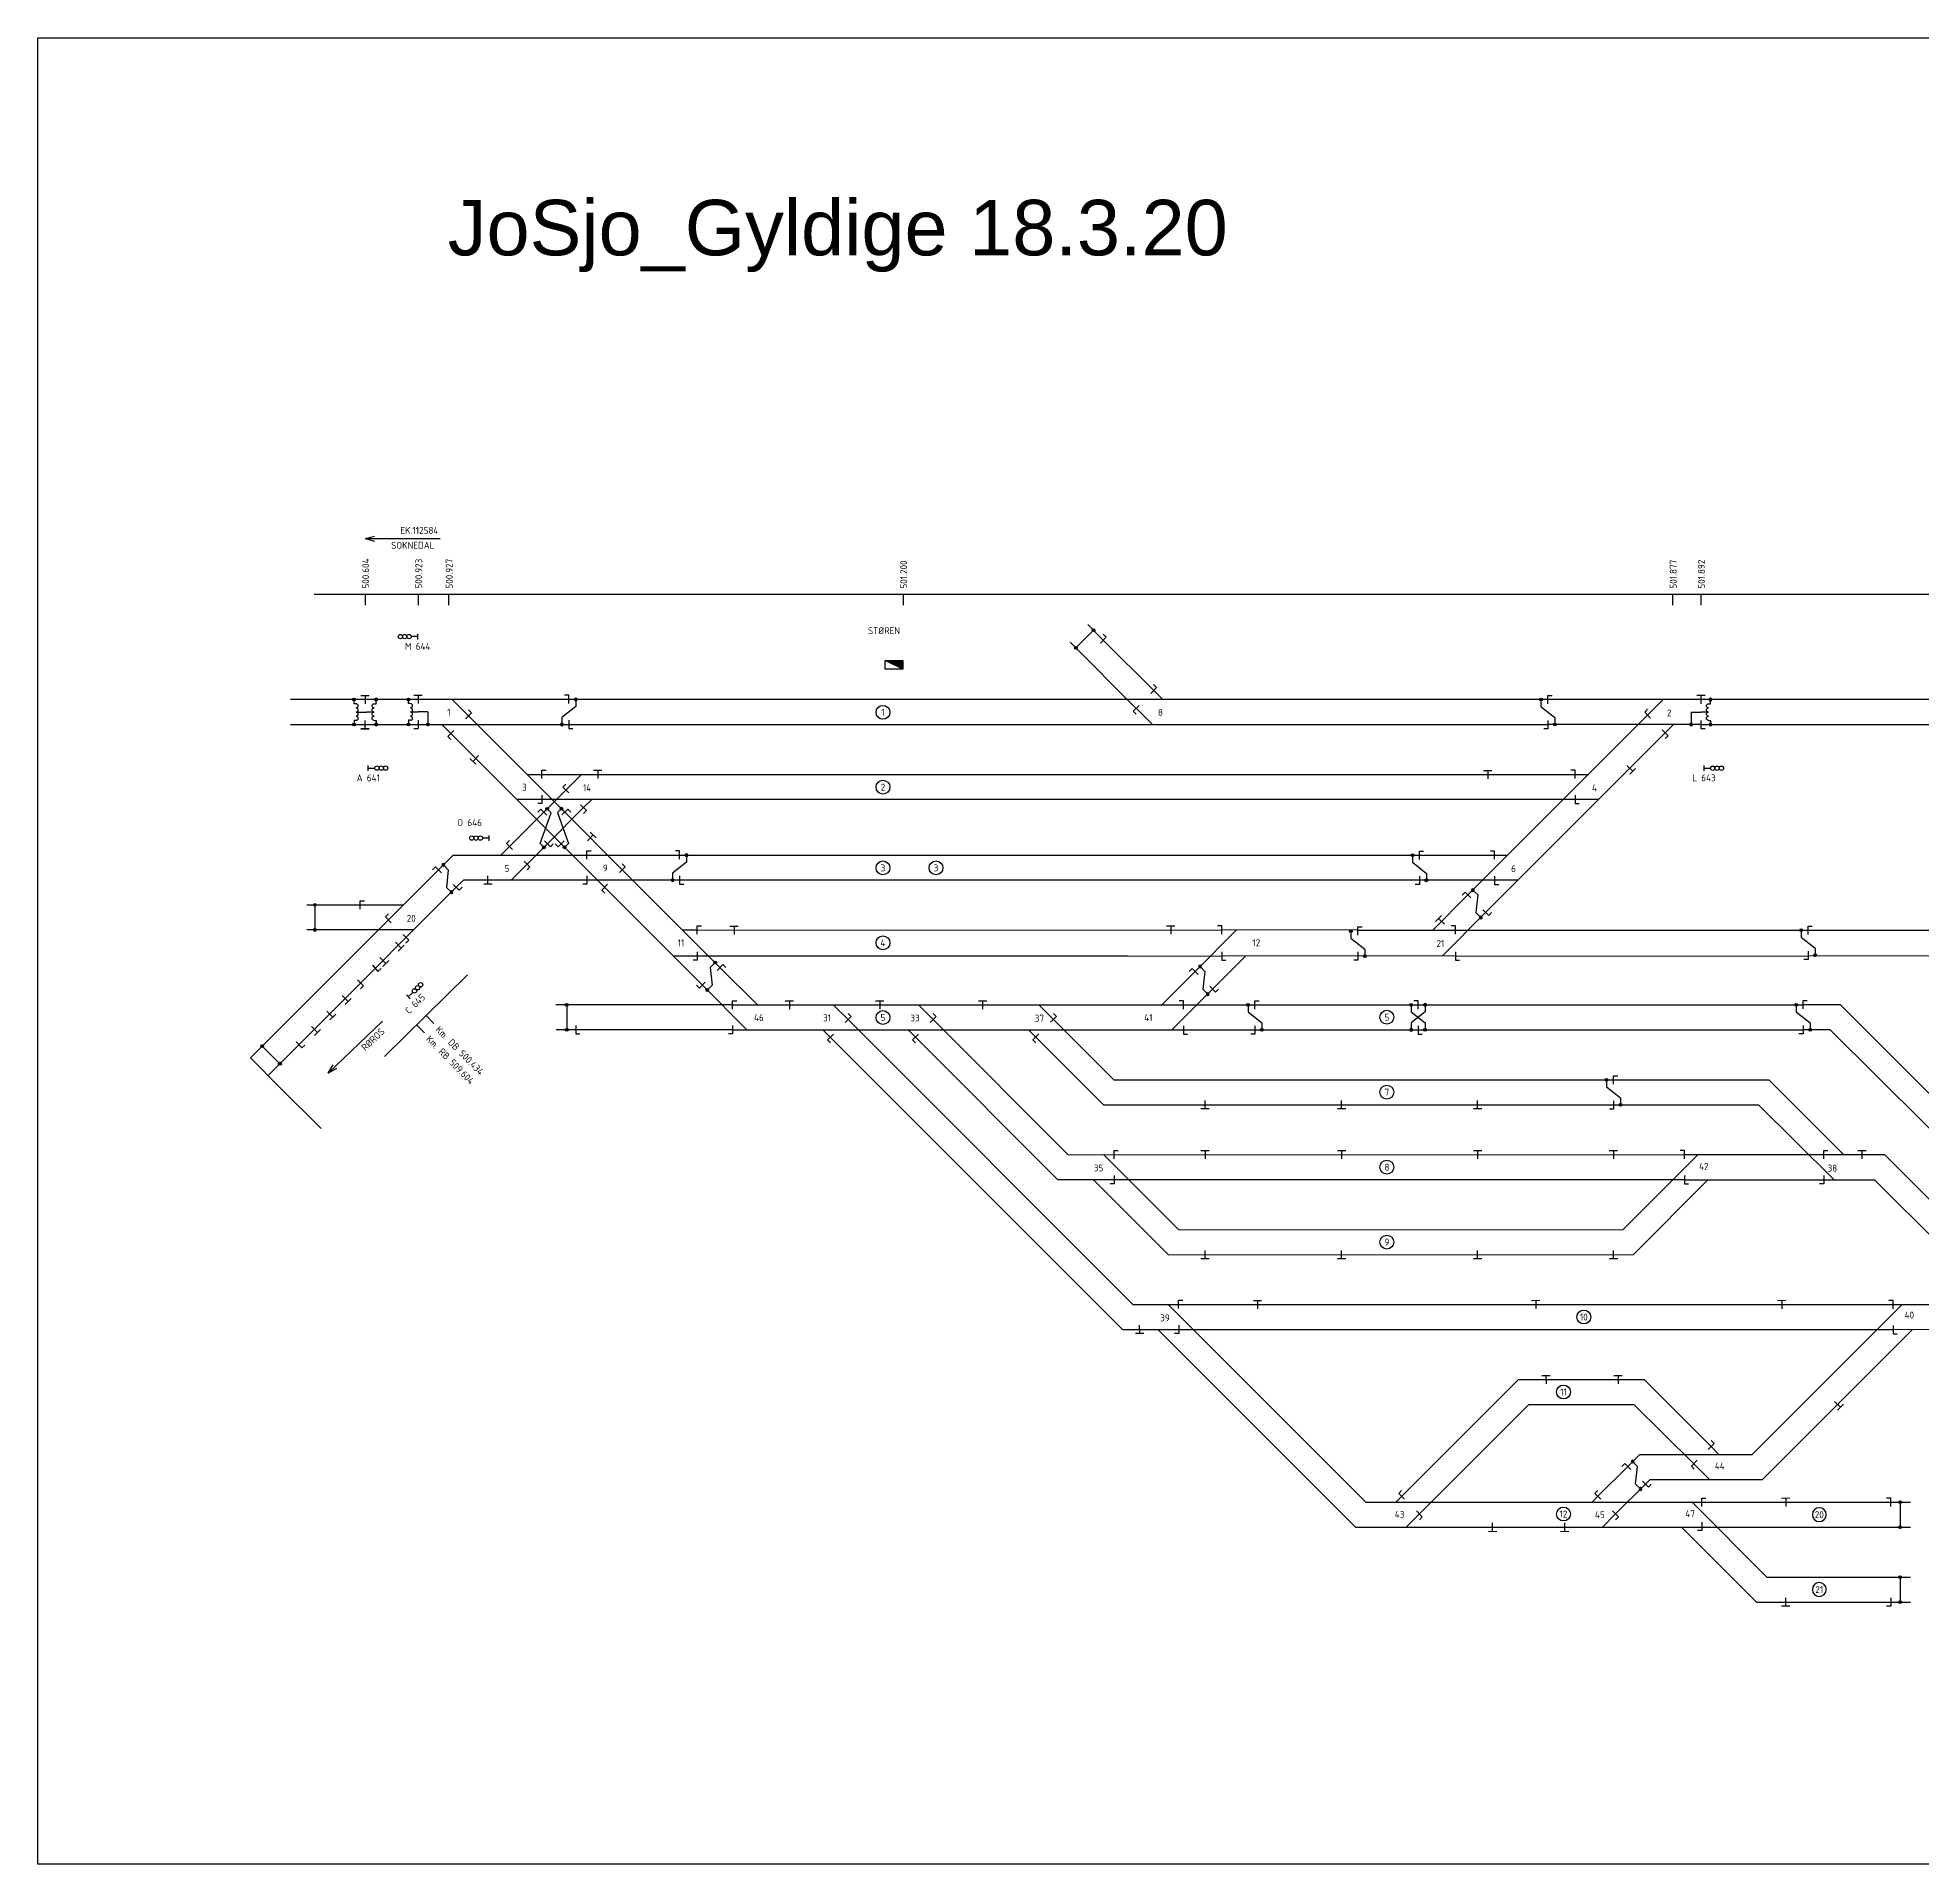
# Model space of a CAD drawing. Header units: metres. Extents: x -951 to 2504, y -1674 to 782.
# Drawn here: x 101 to 780, y -1674 to -1016 of the extents above; entities that cross this region are included whole.
import ezdxf
from ezdxf.enums import TextEntityAlignment as Align

# ---------------------------------------------------------------- set-up
doc = ezdxf.new("R2010")
doc.units = ezdxf.units.M
doc.layers.get('0').update_dxf_attribs({"color": 211})
doc.layers.add('0-HL', color=6, linetype='Continuous', plot=False)
doc.layers.add('JBTEH_ATT_OBJEKTID', color=2, linetype='Continuous', lineweight=25)
doc.layers.add('NO_Tekst', color=7, linetype='Continuous', lineweight=18)
for name, color, linetype in [('JBTEH_Komponenter', 4, 'Continuous'), ('JBTEH_Komponenter_spornr.', 4, 'Continuous'), ('JBTEH_Skinne_isolert_signal', 240, 'Continuous'), ('JBTEH_Skinne_jordet_retur', 4, 'Continuous'), ('JBTEH_Skinne_jordet_tverrforbinder', 4, 'Continuous'), ('JBTEK_RETURSTRØMKRETS-EKSISTERENDE', 254, 'Continuous'), ('JBTKL-KOMPONENTER', 4, 'Continuous'), ('JBTKL-TEKST25', 2, 'Continuous'), ('PDF_KL-SPOR ISOLERT SKINNE', 1, 'Continuous')]:
    doc.layers.add(name, color=color, linetype=linetype)
doc.styles.add('ISO25', font='iso3098.shx', dxfattribs={"height": 2.5})
doc.styles.add('NO_Normal', font='arial.ttf')

# ---------------------------------------------------------------- blocks, each defined once
blk = doc.blocks.new('EH_Skinneskjot_dobbel')
for p, q in [((-1.5, 1.5), (1.5, 1.5)), ((0, 1.5), (0, -1.5))]:
    blk.add_line(p, q)
blk = doc.blocks.new('EH_Skinneskjot_enkel')
for p, q in [((0, -1.5), (0, 1.5)), ((0, 1.5), (1.5, 1.5))]:
    blk.add_line(p, q)
blk = doc.blocks.new('*U160')
for p, q in [((0, -1), (0, 1)), ((0, 0), (2.34, 0))]:
    blk.add_line(p, q)
for centre in [(3.12, 0), (4.69, 0), (6.25, 0)]:
    blk.add_circle(centre, 0.781)
at = {"layer": 'JBTKL-TEKST25', "style": 'ISO25'}
blk.add_attdef('X', text='', height=2.5, dxfattribs=at).set_placement((0, -4.75), align=Align.CENTER)
blk = doc.blocks.new('35 Spornummer')
blk.add_circle((0, 2.5), 2.5)
at = {"layer": 'JBTKL-TEKST25', "style": 'ISO25'}
blk.add_attdef('X', text='', height=2.5, dxfattribs=at).set_placement((0, 2.5), align=Align.MIDDLE)
blk = doc.blocks.new('EH_Koblingspunkt')
h = blk.add_hatch(color=256)
h.dxf.hatch_style = 1
edge = h.paths.add_edge_path()
edge.add_arc((0, 0), 0.5, 0, 360)
blk.add_circle((0, 0), 0.5)
blk = doc.blocks.new('Tverrforbinder')
at = {"layer": 'JBTEH_Skinne_jordet_retur'}
blk.add_line((0, 9), (0, 0), dxfattribs=at)
at = {"layer": 'JBTEH_Komponenter'}
for p in [(0, 9), (0, 0)]:
    blk.add_blockref('EH_Koblingspunkt', p, dxfattribs=at)
blk = doc.blocks.new('19 Stasjon')
at = {"linetype": 'ByBlock'}
blk.add_hatch(color=0, dxfattribs=at).paths.add_polyline_path([(6.37, 3.18), (0, 3.18), (6.37, 0)])
at = {"color": 0, "linetype": 'ByBlock'}
blk.add_line((6.37, 0), (0, 3.18), dxfattribs=at)
blk.add_lwpolyline([(0, 3.18), (6.37, 3.18), (6.37, 0), (0, 0)], close=True, dxfattribs=at)
blk = doc.blocks.new('EH_Overkast')
for p, q in [((-2.5, 9), (-2.5, 6.5)), ((0, 7.5), (0, 10.5)), ((0, 10.5), (1.5, 10.5)), ((-2.5, 6.5), (2.5, 2.5)), ((0, 1.5), (0, -1.5)), ((2.5, 2.5), (2.5, 0)), ((0, -1.5), (-1.5, -1.5))]:
    blk.add_line(p, q)
for p in [(-2.5, 9), (2.5, 0)]:
    blk.add_blockref('EH_Koblingspunkt', p)
blk = doc.blocks.new('EH_IMP_01')
for p, q in [((0, 7.5), (0, 9)), ((0.75, 7.5), (0, 7.5)), ((0.75, 1.5), (0, 1.5)), ((0, 1.5), (0, 0)), ((0.75, 4.5), (3.5, 4.5))]:
    blk.add_line(p, q)
at = {"linetype": 'ByBlock'}
blk.add_lwpolyline([(0, 0.75), (0, 0)], dxfattribs=at)
for centre in [(0.75, 6.75), (0.75, 5.25), (0.75, 3.75), (0.75, 2.25)]:
    blk.add_arc(centre, 0.75, 270, 90)
for p in [(0, 9), (0, 0)]:
    blk.add_blockref('EH_Koblingspunkt', p)
at = {"layer": 'JBTEH_ATT_OBJEKTID', "style": 'ISO25', "flags": 4}
blk.add_attdef('OBJEKTID', text='', height=2.5, dxfattribs=at).set_placement((0, -3.25), align=Align.MIDDLE)
blk = doc.blocks.new('EH_IMPx2_01')
for p, q in [((-1.5, 10.5), (1.5, 10.5)), ((0, 10.5), (0, 7.5)), ((-0.5, 4.5), (0.5, 4.5)), ((0, -1.5), (0, 1.5)), ((-1.5, -1.5), (1.5, -1.5))]:
    blk.add_line(p, q)
for name, p in [('EH_IMP_01', (-4, 0)), ('EH_Koblingspunkt', (-4, 9)), ('EH_Koblingspunkt', (4, 9)), ('EH_Koblingspunkt', (-4, 0)), ('EH_Koblingspunkt', (4, 0))]:
    blk.add_blockref(name, p)
at = {"xscale": -1}
blk.add_blockref('EH_IMP_01', (4, 0), dxfattribs=at)
at = {"layer": 'JBTEH_ATT_OBJEKTID', "style": 'ISO25'}
blk.add_attdef('OBJEKTID-1', text='', height=2.5, dxfattribs=at).set_placement((-4, -5.25), align=Align.RIGHT)
blk.add_attdef('OBJEKTID-2', (4, -5.25), '', height=2.5, dxfattribs=at)
blk = doc.blocks.new('*U124')
for p, q in [((-1.5, 10.5), (0, 10.5)), ((0, 10.5), (1.5, 10.5)), ((0, 10.5), (0, 7.5)), ((3.5, 4.5), (0, 4.5)), ((0, 1.5), (0, -1.5)), ((3.5, 4.5), (3.5, 0)), ((-1.5, -1.5), (0, -1.5))]:
    blk.add_line(p, q)
for name, p in [('EH_IMP_01', (-3.5, 0)), ('EH_Koblingspunkt', (-3.5, 9)), ('EH_Koblingspunkt', (-3.5, 0)), ('EH_Koblingspunkt', (3.5, 0))]:
    blk.add_blockref(name, p)
at = {"layer": 'JBTEH_ATT_OBJEKTID', "style": 'ISO25', "flags": 4}
blk.add_attdef('OBJEKTID', text='', height=2.5, dxfattribs=at).set_placement((0, -4), align=Align.MIDDLE)
blk = doc.blocks.new('*U125')
for p, q in [((0, 10.5), (-1.5, 10.5)), ((1.5, 10.5), (0, 10.5)), ((0, 10.5), (0, 7.5)), ((-3.5, 4.5), (-3.5, 0)), ((-3.5, 4.5), (0, 4.5)), ((0, 1.5), (0, -1.5)), ((1.5, -1.5), (0, -1.5))]:
    blk.add_line(p, q)
at = {"xscale": -1, "rotation": 8.633094239485217e-12}
for name, p in [('EH_IMP_01', (3.5, 0)), ('EH_Koblingspunkt', (3.5, 9)), ('EH_Koblingspunkt', (-3.5, 0)), ('EH_Koblingspunkt', (3.5, 0))]:
    blk.add_blockref(name, p, dxfattribs=at)
at = {"layer": 'JBTEH_ATT_OBJEKTID', "style": 'ISO25', "flags": 4}
blk.add_attdef('OBJEKTID', text='', height=2.5, dxfattribs=at).set_placement((0, -4), align=Align.MIDDLE)
blk = doc.blocks.new('*U159')
for p, q in [((0, 0), (-2.34, 0)), ((0, -1), (0, 1))]:
    blk.add_line(p, q)
for centre in [(-6.25, 0), (-4.69, 0), (-3.12, 0)]:
    blk.add_circle(centre, 0.781)
at = {"layer": 'JBTKL-TEKST25', "style": 'ISO25'}
blk.add_attdef('X', text='', height=2.5, dxfattribs=at).set_placement((0, -4.75), align=Align.CENTER)
blk = doc.blocks.new('*U207')
for p, q in [((0, 0), (-2.34, 0)), ((0, -1), (0, 1))]:
    blk.add_line(p, q)
for centre in [(-6.25, 0), (-4.69, 0), (-3.12, 0)]:
    blk.add_circle(centre, 0.781)
at = {"layer": 'JBTKL-TEKST25', "style": 'ISO25'}
blk.add_attdef('X', text='', height=2.5, dxfattribs=at).set_placement((-6.95, 4.32), align=Align.CENTER)

msp = doc.modelspace()

# ---------------------------------------------------------------- linework, layer by layer
msp.add_lwpolyline([(101.22, -1015.95), (1124.67, -1015.95), (1124.67, -1674.11), (101.22, -1674.11)], close=True)
at = {"layer": '0-HL', "flags": 128}
msp.add_lwpolyline([(177.88, -1383.58), (188.63, -1394.31), (203.33, -1408.98)], dxfattribs=at)
at = {"layer": 'JBTEH_Skinne_isolert_signal', "flags": 128}
for points in [[(739.26, -1337.49), (997.22, -1337.49)], [(612.13, -1346.87), (739.26, -1346.75)], [(669.12, -1391.44), (725.08, -1391.46)], [(485.3, -1400.44), (669.12, -1400.5)], [(489.15, -1418.42), (694.65, -1418.41)], [(676.16, -1454.46), (703.16, -1427.46)], [(694.65, -1427.46), (744.87, -1427.46)], [(508.64, -1454.44), (676.16, -1454.46)], [(512.4, -1472.42), (769.87, -1472.4)], [(492.11, -1481.39), (512.45, -1481.39)], [(722.85, -1535.42), (776.89, -1481.36)], [(769.87, -1481.36), (870.76, -1481.35)], [(634.82, -1499.47), (680.16, -1499.45)], [(663.48, -1541.52), (674.25, -1530.75)], [(703.74, -1535.44), (698.05, -1529.81)], [(680.61, -1537.11), (682.29, -1535.42)], [(682.29, -1535.42), (722.85, -1535.42)], [(594.38, -1552.63), (599.15, -1547.85)], [(665.09, -1552.63), (669.87, -1547.84)], [(700.92, -1543.63), (769.04, -1543.63)], [(576.13, -1552.63), (700.92, -1552.63)], [(720.67, -1579.63), (769.04, -1579.63)]]:
    msp.add_lwpolyline(points, dxfattribs=at)
at = {"layer": 'JBTEH_Skinne_isolert_signal'}
for points in [[(347.11, -1350.97), (360.59, -1364.45)], [(536.66, -1346.8), (524.65, -1358.78)], [(576.99, -1346.84), (527.95, -1346.8)], [(506.34, -1364.45), (506.34, -1364.45), (506.34, -1364.45), (518.33, -1352.42)], [(351.63, -1364.44), (514.14, -1364.44)], [(386.83, -1376.1), (492.18, -1481.45)], [(417.53, -1376.07), (468.91, -1427.45)], [(460.88, -1376.02), (485.3, -1400.44)], [(514.14, -1373.41), (539.9, -1373.41)], [(468.85, -1427.38), (489.19, -1427.39)], [(481.62, -1427.39), (508.64, -1454.4)], [(504.89, -1481.39), (576.13, -1552.63)]]:
    msp.add_lwpolyline(points, dxfattribs=at)
at = {"layer": 'JBTEH_Skinne_isolert_signal', "lineweight": 25}
for points in [[(388.06, -1364.49), (393.26, -1369.7)], [(418.72, -1364.49), (423.93, -1369.7)], [(462.05, -1364.46), (467.26, -1369.67)], [(539.9, -1364.45), (598.69, -1364.44)], [(598.69, -1373.45), (737.46, -1373.41)], [(693.67, -1552.63), (720.67, -1579.63)]]:
    msp.add_lwpolyline(points, dxfattribs=at)
at = {"layer": 'JBTEH_Skinne_jordet_retur'}
for points in [[(485.25, -1233), (479.66, -1227.41)], [(497, -1257.52), (473.31, -1233.76)], [(645.47, -1254.44), (292.63, -1254.4)], [(506.65, -1254.4), (503.42, -1251.17)], [(256.5, -1260.29), (291.17, -1294.97)], [(616.64, -1324.85), (681.42, -1260.07)], [(238.33, -1263.4), (292.63, -1263.4)], [(246.84, -1263.4), (250.08, -1266.64)], [(700.59, -1263.44), (645.47, -1263.44)], [(687.74, -1266.39), (690.75, -1263.44)], [(277.58, -1281.38), (282.92, -1281.38)], [(655.25, -1281.41), (660.08, -1281.41)], [(655.25, -1290.43), (282.92, -1290.39)], [(291.55, -1287.03), (283.62, -1294.97)], [(300.95, -1290.39), (297.97, -1293.38)], [(283.68, -1307.66), (282.27, -1306.25), (286.21, -1295.2), (284.8, -1293.78)], [(289.97, -1293.76), (288.55, -1295.17), (292.52, -1306.25), (292.52, -1306.25), (291.11, -1307.66)], [(245.64, -1315.73), (250.91, -1310.46), (299.18, -1310.46)], [(271.23, -1307.41), (268.18, -1310.46)], [(284.95, -1306.4), (277.58, -1313.77)], [(289.84, -1306.4), (305.53, -1322.09)], [(332.55, -1310.48), (599.17, -1310.55)], [(626.23, -1310.5), (630.99, -1310.5)], [(311.89, -1315.75), (347.11, -1350.97)], [(252.05, -1322.09), (233.95, -1340.12)], [(332.55, -1319.5), (299.18, -1319.48)], [(626.23, -1319.52), (599.17, -1319.55)], [(198.2, -1328.44), (217.44, -1328.44)], [(227.6, -1333.77), (177.88, -1383.58)], [(236.62, -1337.45), (198.2, -1337.45)], [(333.66, -1337.45), (338.93, -1337.45)], [(518.33, -1352.42), (533.28, -1337.41)], [(577.01, -1337.5), (527.95, -1337.45)], [(607.39, -1346.87), (622.99, -1331.2)], [(612.13, -1337.52), (739.26, -1337.49)], [(222.84, -1351.3), (217.57, -1356.57)], [(453.88, -1346.85), (338.93, -1346.84)], [(494.02, -1346.85), (453.88, -1346.85)], [(494.02, -1346.85), (527.95, -1346.8)], [(612.13, -1346.87), (576.99, -1346.81)], [(739.26, -1346.75), (997.22, -1346.51)], [(340.76, -1357.32), (356.84, -1373.4), (356.84, -1373.4)], [(351.63, -1364.44), (287.98, -1364.44)], [(524.65, -1358.78), (509.94, -1373.41), (509.94, -1373.41)], [(514.14, -1364.45), (539.9, -1364.45)], [(596.19, -1364.45), (596.19, -1366.95), (601.19, -1370.95), (601.19, -1370.95), (601.19, -1373.41)], [(598.69, -1364.44), (737.46, -1364.41)], [(393.26, -1369.7), (495.92, -1472.45)], [(423.93, -1369.7), (472.63, -1418.45)], [(467.26, -1369.67), (488.99, -1391.42)], [(295.16, -1373.4), (288.11, -1373.4)], [(351.63, -1373.4), (514.14, -1373.41)], [(384.17, -1373.45), (386.83, -1376.1)], [(414.91, -1373.45), (417.53, -1376.07)], [(458.28, -1373.42), (460.88, -1376.02)], [(539.9, -1373.41), (598.69, -1373.45)], [(849.99, -1475.55), (747.21, -1373.41), (737.46, -1373.41)], [(195.35, -1378.81), (184.25, -1389.93)], [(488.99, -1391.42), (669.12, -1391.44)], [(669.12, -1400.44), (721.38, -1400.46)], [(748.67, -1427.46), (721.38, -1400.46)], [(472.63, -1418.45), (489.15, -1418.39)], [(485.36, -1418.4), (512.32, -1445.39)], [(672.45, -1445.46), (699.49, -1418.42)], [(694.65, -1418.41), (744.87, -1418.41)], [(489.19, -1427.42), (694.65, -1427.42)], [(744.87, -1427.48), (763.19, -1427.48)], [(811.49, -1475.55), (763.19, -1427.48)], [(512.32, -1445.42), (672.45, -1445.46)], [(495.92, -1472.45), (512.4, -1472.39)], [(508.65, -1472.4), (579.81, -1543.63)], [(719.13, -1526.42), (773.15, -1472.4)], [(769.87, -1472.4), (866.97, -1472.39)], [(512.45, -1481.39), (769.87, -1481.36)], [(599.15, -1547.85), (638.56, -1508.43)], [(638.56, -1508.43), (676.45, -1508.44)], [(698.05, -1529.81), (676.45, -1508.44)], [(674.25, -1530.75), (678.62, -1526.4), (719.13, -1526.42)], [(707.13, -1526.42), (704.28, -1523.57)], [(590.66, -1543.63), (592.76, -1541.53)], [(661.38, -1543.63), (663.48, -1541.52)], [(669.88, -1547.84), (680.61, -1537.11)], [(682.29, -1535.42), (685.54, -1535.42)], [(579.81, -1543.63), (700.92, -1543.63)], [(697.41, -1543.63), (724.37, -1570.63)], [(769.04, -1543.63), (776.09, -1543.63)], [(700.92, -1552.62), (761.47, -1552.63)], [(761.47, -1552.63), (776.09, -1552.63)], [(724.37, -1570.63), (761.47, -1570.63)], [(761.47, -1570.63), (776.09, -1570.63)], [(769.04, -1579.63), (776.09, -1579.63)]]:
    msp.add_lwpolyline(points, dxfattribs=at)
at = {"layer": 'JBTEH_Skinne_jordet_tverrforbinder'}
msp.add_lwpolyline([(201.06, -1328.18), (201.06, -1337.45)], dxfattribs=at)
at = {"layer": 'JBTKL-KOMPONENTER'}
for p, q in [((219.22, -1196.45), (222.62, -1195.54)), ((219.22, -1196.45), (246.22, -1196.45)), ((219.22, -1196.45), (222.62, -1197.36)), ((200.86, -1216.45), (1026.82, -1216.45)), ((219.22, -1216.45), (219.22, -1220.45)), ((238.33, -1216.45), (238.33, -1220.45)), ((249.32, -1216.45), (249.32, -1220.45)), ((413.09, -1216.45), (413.09, -1220.45)), ((690.43, -1216.45), (690.43, -1220.45)), ((700.59, -1216.47), (700.59, -1220.47)), ((205.94, -1388.99), (225.44, -1370.32)), ((240.57, -1374.53), (237.76, -1371.68)), ((243.99, -1371.15), (241.18, -1368.31)), ((205.94, -1388.99), (207.76, -1385.99)), ((205.94, -1388.99), (209.02, -1387.3))]:
    msp.add_line(p, q, dxfattribs=at)
at = {"layer": 'JBTKL-KOMPONENTER', "flags": 128}
msp.add_lwpolyline([(226.24, -1383.03), (256.12, -1353.58)], dxfattribs=at)
at = {"layer": 'PDF_KL-SPOR ISOLERT SKINNE', "lineweight": 25}
for points in [[(503.42, -1251.17), (485.25, -1233)], [(292.63, -1254.39), (192.29, -1254.39)], [(250.59, -1254.39), (256.43, -1260.29)], [(1044.04, -1254.44), (645.47, -1254.44)], [(681.42, -1260.07), (687.07, -1254.42)], [(502.97, -1263.42), (497.06, -1257.58)], [(192.29, -1263.4), (247.23, -1263.4)], [(250.08, -1266.64), (289.84, -1306.4)], [(292.63, -1263.42), (645.47, -1263.44)], [(622.99, -1331.2), (687.77, -1266.43)], [(700.59, -1263.44), (1017.52, -1263.47)], [(282.92, -1281.41), (655.25, -1281.41)], [(297.21, -1281.38), (291.55, -1287.03)], [(282.92, -1290.39), (273.84, -1290.39)], [(663.76, -1290.43), (655.25, -1290.43)], [(283.62, -1294.97), (271.23, -1307.41)], [(297.97, -1293.38), (284.95, -1306.4)], [(291.17, -1294.97), (311.88, -1315.73)], [(299.18, -1310.46), (332.55, -1310.48)], [(599.17, -1310.5), (626.23, -1310.5)], [(245.64, -1315.73), (227.6, -1333.77)], [(277.58, -1313.77), (271.87, -1319.48)], [(299.18, -1319.48), (254.66, -1319.48), (252.05, -1322.09)], [(305.53, -1322.09), (340.76, -1357.32)], [(599.17, -1319.55), (332.55, -1319.5)], [(634.74, -1319.52), (626.23, -1319.52)], [(217.44, -1328.44), (232.94, -1328.44)], [(604, -1337.49), (616.64, -1324.85)], [(338.93, -1337.49), (527.95, -1337.45)], [(577.01, -1337.5), (612.13, -1337.52)], [(233.95, -1340.12), (222.84, -1351.3)], [(338.93, -1346.84), (330.28, -1346.84)], [(217.57, -1356.57), (195.35, -1378.81)], [(750.88, -1364.42), (737.46, -1364.41)], [(856, -1469.54), (750.88, -1364.42)], [(351.63, -1373.4), (295.16, -1373.4)], [(752.06, -1418.44), (725.08, -1391.46)], [(744.87, -1418.41), (766.83, -1418.41)], [(817.73, -1469.31), (766.83, -1418.41)], [(592.76, -1541.53), (634.82, -1499.47)], [(704.28, -1523.57), (680.15, -1499.44)]]:
    msp.add_lwpolyline(points, dxfattribs=at)

# ---------------------------------------------------------------- block references
at = {"layer": 'JBTEH_Komponenter'}
for name, p, rotation in [('EH_Skinneskjot_dobbel', (352.22, -1337.58), 0.1658449121363209), ('EH_Overkast', (340.76, -1357.32), 315.0000000000003), ('EH_Skinneskjot_dobbel', (372.15, -1364.45), 0.1658449121363209), ('EH_Skinneskjot_dobbel', (404.7, -1364.45), 0.1658449121363209), ('EH_Skinneskjot_dobbel', (441.73, -1364.45), 0.1658449121363209), ('EH_Skinneskjot_dobbel', (521.93, -1400.43), 180.5242019612745), ('EH_Skinneskjot_dobbel', (571.12, -1400.43), 180.5242019612745), ('EH_Skinneskjot_dobbel', (620.13, -1400.44), 180.5242019612745), ('EH_Skinneskjot_dobbel', (521.93, -1418.42), 0.524201961274537), ('EH_Skinneskjot_dobbel', (571.12, -1418.39), 0.524201961274537), ('EH_Skinneskjot_dobbel', (620.12, -1418.42), 0.524201961274537), ('EH_Skinneskjot_dobbel', (669.12, -1418.42), 0.524201961274537), ('EH_Skinneskjot_dobbel', (758.64, -1418.42), 0.524201961274537), ('EH_Skinneskjot_dobbel', (521.93, -1454.42), 180.5242019612745), ('EH_Skinneskjot_dobbel', (571.12, -1454.43), 180.5242019612745), ('EH_Skinneskjot_dobbel', (620.13, -1454.45), 180.5242019612745), ('EH_Skinneskjot_dobbel', (669.12, -1454.43), 180.5242019612745), ('EH_Skinneskjot_dobbel', (540.83, -1472.42), 0.524201961274537), ('EH_Skinneskjot_dobbel', (641.13, -1472.41), 0.524201961274537), ('EH_Skinneskjot_dobbel', (729.74, -1472.41), 0.524201961274537), ('EH_Skinneskjot_dobbel', (498.36, -1481.39), 180.5242019612745), ('EH_Skinneskjot_dobbel', (644.78, -1499.45), 0.524201961274537), ('EH_Skinneskjot_dobbel', (670.78, -1499.45), 0.524201961274537), ('EH_Skinneskjot_dobbel', (749.87, -1508.39), 225.5242019612745), ('EH_Skinneskjot_dobbel', (731.2, -1543.63), 0.524201961274537), ('EH_Skinneskjot_dobbel', (731.2, -1579.63), 180.5242019612992)]:
    msp.add_blockref(name, p, dxfattribs=dict(at, rotation=rotation))
at = {"layer": 'JBTEH_Komponenter', "xscale": -1, "rotation": 179.4757980387255}
for p in [(625.55, -1552.63), (651.55, -1552.63)]:
    msp.add_blockref('EH_Skinneskjot_dobbel', p, dxfattribs=at)
at = {"layer": 'JBTEH_Komponenter_spornr.'}
for p, values in [((405.84, -1261.53), {'X': '1'}), ((405.84, -1288.52), {'X': '2'}), ((405.84, -1317.6), {'X': '3'}), ((424.96, -1317.6), {'X': '3'}), ((405.84, -1344.59), {'X': '4'}), ((405.84, -1371.52), {'X': '5'}), ((587.45, -1371.4), {'X': '5'}), ((587.45, -1398.41), {'X': '7'}), ((587.44, -1425.41), {'X': '8'}), ((587.44, -1452.41), {'X': '9'}), ((658.4, -1479.42), {'X': '10'}), ((651.09, -1506.42), {'X': '11'}), ((651.09, -1550.41), {'X': '12'})]:
    msp.add_blockref('35 Spornummer', p, dxfattribs=at).add_auto_attribs(values)
ref = msp.add_blockref('35 Spornummer', (743.27, -1545.62), dxfattribs=dict(at, xscale=-1, rotation=180))
ref.add_attrib('X', '20', dxfattribs={"layer": 'JBTKL-TEKST25', "height": 2.5, "style": 'ISO25'}).set_placement((743.27, -1548.12), align=Align.MIDDLE)
ref = msp.add_blockref('35 Spornummer', (743.27, -1572.62), dxfattribs=dict(at, xscale=-1, rotation=180))
ref.add_attrib('X', '21', dxfattribs={"layer": 'JBTKL-TEKST25', "height": 2.5, "style": 'ISO25'}).set_placement((743.27, -1575.12), align=Align.MIDDLE)
at = {"layer": 'JBTEH_Skinne_jordet_retur', "xscale": -1}
for name, p, rotation in [('EH_Skinneskjot_enkel', (485.25, -1233), 315), ('EH_Skinneskjot_enkel', (503.38, -1251.13), 315), ('EH_Skinneskjot_enkel', (256.5, -1260.29), 315), ('EH_Skinneskjot_enkel', (497.1, -1257.61), 134.9999999999999), ('EH_Skinneskjot_enkel', (250.12, -1266.67), 134.9999999999831), ('EH_Skinneskjot_enkel', (655.25, -1290.43), 180), ('EH_Skinneskjot_enkel', (283.62, -1294.97), 44.99543198443076), ('EH_Skinneskjot_enkel', (284.92, -1306.43), 224.9984085831932), ('EH_Overkast', (252.07, -1322.07), 45.42147327192489), ('EH_Skinneskjot_enkel', (311.91, -1315.73), 315), ('EH_Skinneskjot_enkel', (305.55, -1322.06), 134.9999999999831), ('EH_Overkast', (623.06, -1331.2), 45.2978998299298), ('EH_Skinneskjot_enkel', (626.23, -1319.52), 180), ('EH_Skinneskjot_enkel', (222.85, -1351.28), 222.270660062709), ('EH_Overkast', (524.68, -1358.79), 44.92051659973926), ('EH_Skinneskjot_enkel', (527.95, -1346.8), 180), ('EH_Skinneskjot_enkel', (612.13, -1346.87), 180), ('EH_Skinneskjot_enkel', (295.16, -1373.43), 180), ('EH_Skinneskjot_enkel', (393.28, -1369.68), 315), ('EH_Skinneskjot_enkel', (423.94, -1369.69), 315), ('EH_Skinneskjot_enkel', (467.27, -1369.66), 315), ('EH_Skinneskjot_enkel', (195.35, -1378.81), 222.3574547059177), ('EH_Skinneskjot_enkel', (386.92, -1376.01), 134.9999999999831), ('EH_Skinneskjot_enkel', (417.58, -1376.01), 134.9999999999831), ('EH_Skinneskjot_enkel', (460.91, -1375.99), 134.9999999999831), ('EH_Skinneskjot_enkel', (514.14, -1373.47), 180), ('EH_Skinneskjot_enkel', (694.65, -1427.46), 180), ('EH_Skinneskjot_enkel', (769.87, -1481.44), 180), ('EH_Overkast', (674.25, -1530.75), 225), ('EH_Skinneskjot_enkel', (704.28, -1523.57), 315), ('EH_Skinneskjot_enkel', (698.24, -1529.61), 134.9999999999999), ('EH_Skinneskjot_enkel', (769.04, -1543.63), 359.9515951406408)]:
    msp.add_blockref(name, p, dxfattribs=dict(at, rotation=rotation))
at = {"layer": 'JBTEH_Skinne_jordet_retur'}
for name, p in [('EH_IMPx2_01', (219.22, -1263.44)), ('*U124', (238.33, -1263.4)), ('EH_Overkast', (645.47, -1263.44)), ('*U125', (700.59, -1263.44)), ('EH_Skinneskjot_enkel', (282.92, -1281.38)), ('EH_Skinneskjot_dobbel', (303.08, -1281.41)), ('EH_Skinneskjot_dobbel', (623.81, -1281.48)), ('EH_Koblingspunkt', (284.8, -1293.78)), ('EH_Koblingspunkt', (289.97, -1293.76)), ('EH_Koblingspunkt', (283.68, -1307.66)), ('EH_Koblingspunkt', (291.11, -1307.66)), ('EH_Skinneskjot_enkel', (299.18, -1310.46)), ('EH_Overkast', (599.17, -1319.55)), ('EH_Skinneskjot_enkel', (217.44, -1328.44)), ('EH_Skinneskjot_enkel', (338.93, -1337.49)), ('EH_Skinneskjot_dobbel', (509.57, -1337.45)), ('EH_Overkast', (576.99, -1346.85)), ('EH_Overkast', (739.26, -1346.55)), ('EH_Skinneskjot_enkel', (351.63, -1364.44)), ('EH_Overkast', (539.9, -1373.45)), ('EH_Koblingspunkt', (596.19, -1364.45)), ('EH_Overkast', (737.46, -1373.41)), ('EH_Koblingspunkt', (601.19, -1373.41)), ('EH_Overkast', (669.12, -1400.49)), ('EH_Skinneskjot_enkel', (744.87, -1418.46))]:
    msp.add_blockref(name, p, dxfattribs=at)
at = {"layer": 'JBTEH_Skinne_jordet_retur', "xscale": -1}
for name, p in [('EH_Overkast', (292.63, -1263.4)), ('EH_Skinneskjot_enkel', (655.25, -1281.41)), ('EH_Overkast', (332.55, -1319.48)), ('EH_Skinneskjot_enkel', (626.23, -1310.5)), ('EH_Skinneskjot_enkel', (527.95, -1337.45)), ('EH_Skinneskjot_enkel', (612.13, -1337.52)), ('EH_Skinneskjot_enkel', (514.14, -1364.48)), ('EH_Overkast', (598.69, -1373.45)), ('EH_Skinneskjot_enkel', (694.65, -1418.44)), ('EH_Skinneskjot_enkel', (769.87, -1472.42))]:
    msp.add_blockref(name, p, dxfattribs=at)
at = {"layer": 'JBTEH_Skinne_jordet_retur'}
for name, p, rotation in [('EH_Skinneskjot_enkel', (681.42, -1260.07), 45.00000000002317), ('EH_Skinneskjot_enkel', (687.74, -1266.39), 225.0000000000176), ('EH_Skinneskjot_dobbel', (259.07, -1275.63), 136.7357045889304), ('EH_Skinneskjot_dobbel', (674.96, -1279.23), 224.9185765859335), ('EH_Skinneskjot_enkel', (282.92, -1290.43), 180), ('EH_Skinneskjot_enkel', (291.55, -1287.03), 45.00000000002317), ('EH_Skinneskjot_enkel', (291.19, -1294.98), 314.144941912141), ('EH_Skinneskjot_enkel', (297.91, -1293.38), 225.0000000000176), ('EH_Skinneskjot_dobbel', (300.38, -1304.28), 315), ('EH_Skinneskjot_enkel', (271.26, -1307.38), 46.71026204031185), ('EH_Skinneskjot_enkel', (289.84, -1306.4), 135.0000000000338), ('EH_Skinneskjot_enkel', (277.58, -1313.7), 225.0000000000176), ('EH_Skinneskjot_dobbel', (263.48, -1319.39), 180), ('EH_Skinneskjot_enkel', (299.18, -1319.48), 180), ('EH_Skinneskjot_enkel', (227.6, -1333.77), 45.00000000002317), ('EH_Skinneskjot_dobbel', (607.13, -1334.35), 44.91857658593022), ('EH_Skinneskjot_dobbel', (231.19, -1342.91), 225.0000000000006), ('EH_Skinneskjot_enkel', (233.95, -1340.12), 225.0000000000176), ('EH_Skinneskjot_dobbel', (225.63, -1348.47), 225.0000000000006), ('EH_Skinneskjot_enkel', (338.93, -1346.84), 180), ('EH_Skinneskjot_enkel', (217.54, -1356.51), 225.0000000000176), ('EH_Skinneskjot_dobbel', (212.03, -1362.18), 225.0000000000006), ('EH_Skinneskjot_dobbel', (200.99, -1373.35), 225.0000000000006), ('EH_Skinneskjot_dobbel', (206.51, -1367.76), 225.0000000000006), ('EH_Skinneskjot_enkel', (351.63, -1373.43), 180), ('EH_Skinneskjot_enkel', (489.15, -1418.42), 0.1556066177682133), ('EH_Skinneskjot_enkel', (489.19, -1427.39), 180.1556066177513), ('EH_Skinneskjot_enkel', (744.87, -1427.48), 180), ('EH_Skinneskjot_enkel', (512.4, -1472.39), 0.1556066177682133), ('EH_Skinneskjot_enkel', (512.45, -1481.36), 180.1556066177513), ('EH_Skinneskjot_enkel', (592.76, -1541.53), 45.15144981021954), ('EH_Skinneskjot_enkel', (663.48, -1541.52), 45.15144981021954), ('EH_Skinneskjot_enkel', (599.14, -1547.84), 225.1514498102026), ('EH_Skinneskjot_enkel', (669.86, -1547.83), 225.1514498102026), ('EH_Skinneskjot_enkel', (700.92, -1543.63), 359.9515951406779), ('EH_Skinneskjot_enkel', (700.92, -1552.37), 179.9982512489768), ('EH_Skinneskjot_enkel', (769.04, -1579.63), 179.9982512489768)]:
    msp.add_blockref(name, p, dxfattribs=dict(at, rotation=rotation))
at = {"layer": 'JBTEH_Skinne_jordet_tverrforbinder'}
for p in [(201.06, -1337.45), (291.86, -1373.4), (772.42, -1552.63), (772.42, -1579.63)]:
    msp.add_blockref('Tverrforbinder', p, dxfattribs=at)
at = {"layer": 'JBTEH_Skinne_jordet_tverrforbinder', "rotation": 45.05546540330611}
msp.add_blockref('Tverrforbinder', (188.53, -1385.64), dxfattribs=at)
at = {"layer": 'JBTEK_RETURSTRØMKRETS-EKSISTERENDE'}
for name, p, rotation in [('Tverrforbinder', (475.35, -1235.8), 315.0173374140465), ('EH_Skinneskjot_dobbel', (219.22, -1263.44), 180)]:
    msp.add_blockref(name, p, dxfattribs=dict(at, rotation=rotation))
msp.add_blockref('EH_Skinneskjot_dobbel', (219.22, -1254.42), dxfattribs=at)
at = {"layer": 'JBTKL-KOMPONENTER'}
for name, p, values in [('*U159', (238.19, -1231.75), {'X': 'M 644'}), ('*U160', (220.36, -1279.15), {'X': 'A 641'}), ('*U160', (701.73, -1279.16), {'X': 'L 643'}), ('*U207', (263.87, -1304.36), {'X': 'O 646'})]:
    msp.add_blockref(name, p, dxfattribs=at).add_auto_attribs(values)
msp.add_blockref('19 Stasjon', (406.62, -1243.5), dxfattribs=at)
at = {"layer": 'JBTKL-KOMPONENTER', "rotation": 44.59075185995076}
msp.add_blockref('*U160', (234.78, -1361.59), dxfattribs=at).add_auto_attribs({'X': 'C 645'})

# ---------------------------------------------------------------- texts
at = {"layer": '0-HL', "insert": (249, -1074.38), "char_height": 20, "width": 721.6397, "attachment_point": 1, "style": 'NO_Normal'}
msp.add_mtext('JoSjo_Gyldige 18.3.20', dxfattribs=at)
at = {"layer": 'JBTKL-KOMPONENTER', "style": 'ISO25'}
for s, p in [('EK.112584', (245.64, -1194.75)), ('SOKNEDAL', (244.2, -1200.1))]:
    msp.add_text(s, height=2.5, dxfattribs=at).set_placement(p, align=Align.RIGHT)
for s, rotation, p in [('500.604', 90, (219.43, -1214.45)), ('500.923', 90, (238.55, -1214.45)), ('500.927', 90, (249.54, -1214.45)), ('501.200', 90, (413.31, -1214.45)), ('501.877', 90, (690.65, -1214.45)), ('501.892', 90, (700.8, -1214.47)), ('Km. RB 509.604', 314.59075, (241.82, -1376.1)), ('Km. DB 500.434', 314.59075, (245.24, -1372.73))]:
    msp.add_text(s, height=2.5, rotation=rotation, dxfattribs=at).set_placement(p, align=Align.MIDDLE_LEFT)
msp.add_text('STØREN', height=2.5, dxfattribs=at).set_placement((400.44, -1230.84))
msp.add_text('RØROS', height=2.5, rotation=43.75507, dxfattribs=at).set_placement((226.51, -1374.36), align=Align.RIGHT)
at = {"layer": 'JBTKL-TEKST25', "style": 'ISO25'}
for s, p in [('1', (248.81, -1260.29)), ('8', (504.94, -1260.31)), ('2', (688.34, -1260.52)), ('3', (275.8, -1287.28)), ('14', (297.71, -1287.47)), ('4', (661.35, -1287.51)), ('5', (269.45, -1316.56)), ('9', (304.89, -1316.37)), ('6', (632.21, -1316.6)), ('20', (234.21, -1334.53)), ('11', (331.88, -1343.36)), ('12', (539, -1343.32)), ('21', (605.33, -1343.59)), ('46', (359.37, -1370.29)), ('31', (384.28, -1370.35)), ('33', (415.72, -1370.42)), ('37', (460.56, -1370.5)), ('41', (499.98, -1370.25)), ('35', (481.83, -1424.47)), ('42', (699.93, -1423.88)), ('38', (746.26, -1424.54)), ('39', (505.75, -1478.47)), ('40', (774.02, -1477.46)), ('44', (705.6, -1531.88)), ('43', (590.29, -1549.26)), ('45', (662.42, -1549.39)), ('47', (695, -1549.05))]:
    msp.add_text(s, height=2.5, dxfattribs=at).set_placement(p)
at = {"layer": 'NO_Tekst', "insert": (559.59, -1339.18), "char_height": 0.0035, "width": 14.8527, "attachment_point": 1, "style": 'NO_Normal'}
msp.add_mtext('Må kontroleres!', dxfattribs=at)

doc.saveas('drawing.dxf')
